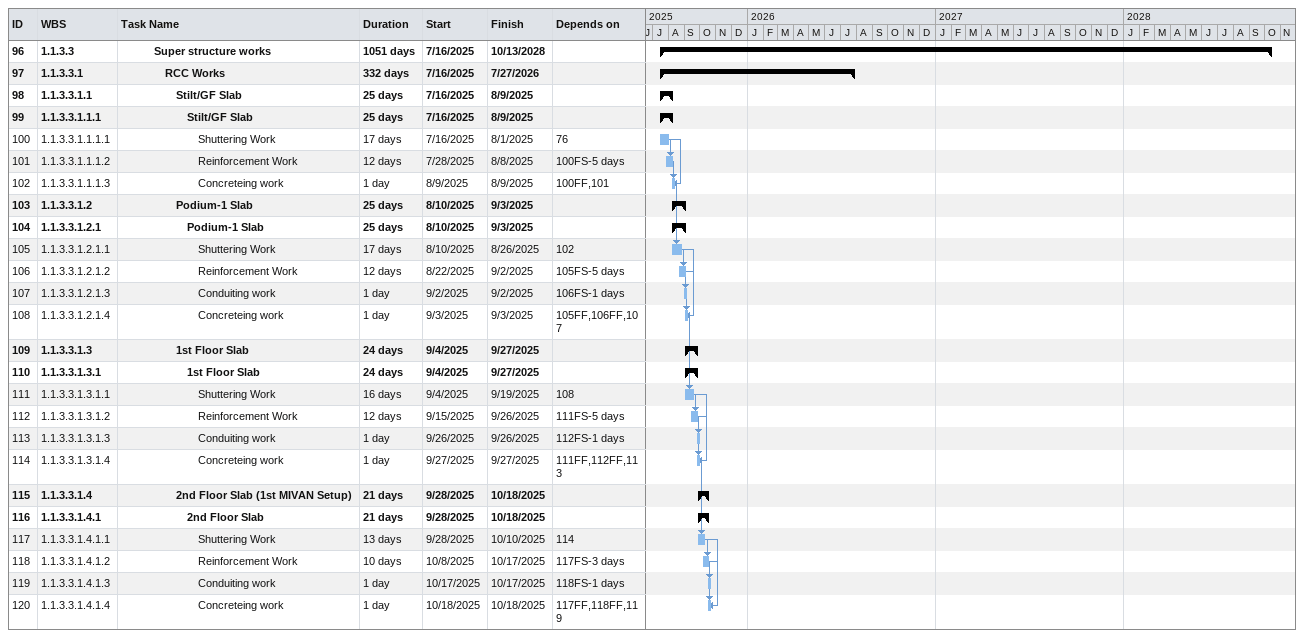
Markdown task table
| ID | WBS | Task | Duration | Start | Finish | Predecessors |
|---|---|---|---|---|---|---|
| 96 | 1.1.3.3 | **Super structure works** | 1051d | 2025-07-16 | 2028-10-13 |  |
| 97 | 1.1.3.3.1 | **RCC Works** | 332d | 2025-07-16 | 2026-07-27 |  |
| 98 | 1.1.3.3.1.1 | **Stilt/GF Slab** | 25d | 2025-07-16 | 2025-08-09 |  |
| 99 | 1.1.3.3.1.1.1 | **Stilt/GF Slab** | 25d | 2025-07-16 | 2025-08-09 |  |
| 100 | 1.1.3.3.1.1.1.1 | Shuttering Work | 17d | 2025-07-16 | 2025-08-01 | 76 |
| 101 | 1.1.3.3.1.1.1.2 | Reinforcement Work | 12d | 2025-07-28 | 2025-08-08 | 100FS-5d |
| 102 | 1.1.3.3.1.1.1.3 | Concreteing work | 1d | 2025-08-09 | 2025-08-09 | 100FF, 101 |
| 103 | 1.1.3.3.1.2 | **Podium-1 Slab** | 25d | 2025-08-10 | 2025-09-03 |  |
| 104 | 1.1.3.3.1.2.1 | **Podium-1 Slab** | 25d | 2025-08-10 | 2025-09-03 |  |
| 105 | 1.1.3.3.1.2.1.1 | Shuttering Work | 17d | 2025-08-10 | 2025-08-26 | 102 |
| 106 | 1.1.3.3.1.2.1.2 | Reinforcement Work | 12d | 2025-08-22 | 2025-09-02 | 105FS-5d |
| 107 | 1.1.3.3.1.2.1.3 | Conduiting work | 1d | 2025-09-02 | 2025-09-02 | 106FS-1d |
| 108 | 1.1.3.3.1.2.1.4 | Concreteing work | 1d | 2025-09-03 | 2025-09-03 | 105FF, 106FF, 107 |
| 109 | 1.1.3.3.1.3 | **1st Floor Slab** | 24d | 2025-09-04 | 2025-09-27 |  |
| 110 | 1.1.3.3.1.3.1 | **1st Floor Slab** | 24d | 2025-09-04 | 2025-09-27 |  |
| 111 | 1.1.3.3.1.3.1.1 | Shuttering Work | 16d | 2025-09-04 | 2025-09-19 | 108 |
| 112 | 1.1.3.3.1.3.1.2 | Reinforcement Work | 12d | 2025-09-15 | 2025-09-26 | 111FS-5d |
| 113 | 1.1.3.3.1.3.1.3 | Conduiting work | 1d | 2025-09-26 | 2025-09-26 | 112FS-1d |
| 114 | 1.1.3.3.1.3.1.4 | Concreteing work | 1d | 2025-09-27 | 2025-09-27 | 111FF, 112FF, 113 |
| 115 | 1.1.3.3.1.4 | **2nd Floor Slab (1st MIVAN Setup)** | 21d | 2025-09-28 | 2025-10-18 |  |
| 116 | 1.1.3.3.1.4.1 | **2nd Floor Slab** | 21d | 2025-09-28 | 2025-10-18 |  |
| 117 | 1.1.3.3.1.4.1.1 | Shuttering Work | 13d | 2025-09-28 | 2025-10-10 | 114 |
| 118 | 1.1.3.3.1.4.1.2 | Reinforcement Work | 10d | 2025-10-08 | 2025-10-17 | 117FS-3d |
| 119 | 1.1.3.3.1.4.1.3 | Conduiting work | 1d | 2025-10-17 | 2025-10-17 | 118FS-1d |
| 120 | 1.1.3.3.1.4.1.4 | Concreteing work | 1d | 2025-10-18 | 2025-10-18 | 117FF, 118FF, 119 |
